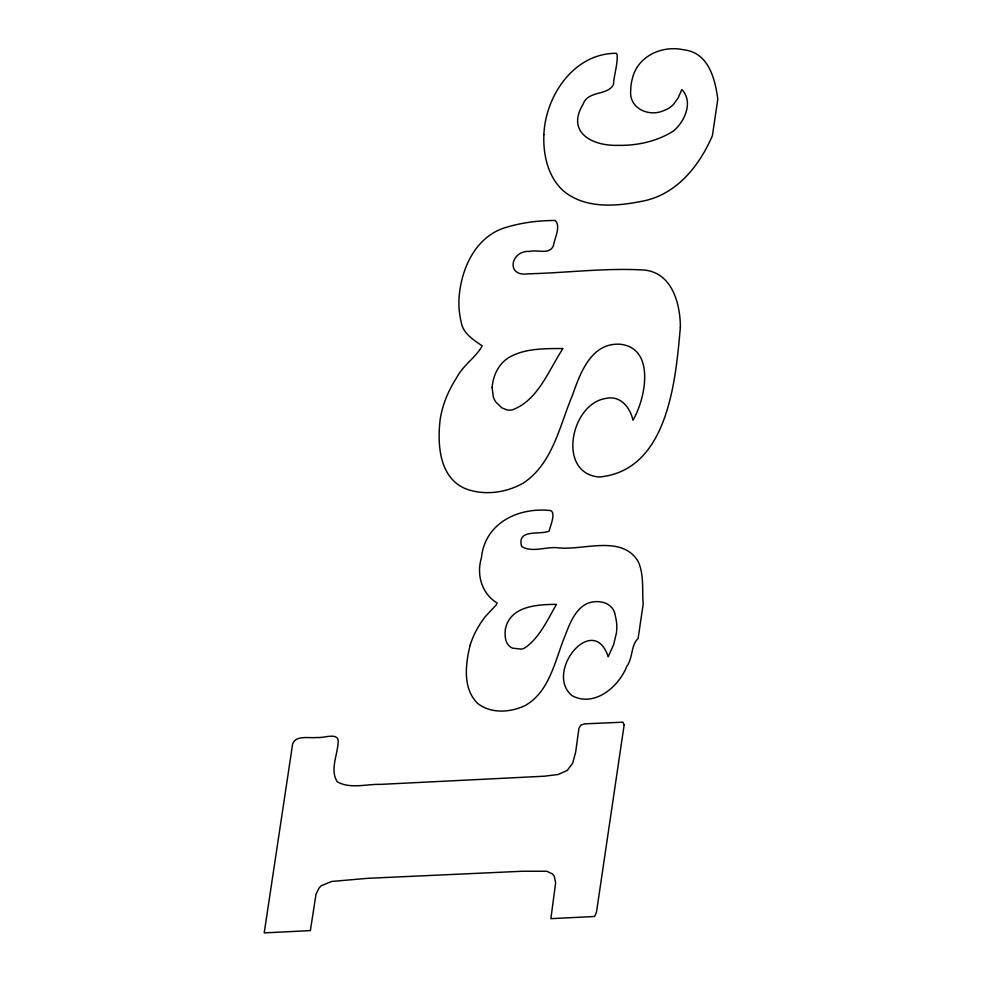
<?xml version="1.0" encoding="UTF-8"?>
<svg xmlns="http://www.w3.org/2000/svg" width="982" height="982" viewBox="0 0 982 982"><rect width="100%" height="100%" fill="white"/><g stroke="black" fill="none" stroke-linecap="round" stroke-linejoin="round"><path stroke-width="1.47" d="M470.059 645.469C465.505 664.298 462.448 688.848 477.866 703.591C491.282 713.939 510.37 712.502 525.039 705.628C548.901 692.163 554.597 662.629 563.766 639.012C568.688 626.847 572.923 612.719 584.351 605.01C595.215 598.369 613.762 601.168 615.346 616.131A68.016 52.328 -22 0 1 616.451 632.874L613.652 644.548L608.226 656.725C593.128 611.381 543.647 672.51 572.187 695.784C594.589 707.556 618.942 686.713 626.872 666.177C632.887 658.235 630.972 644.683 638.091 638.57L643.185 604.09C642.007 590.342 644.241 575.01 638.202 561.581C622.134 534.503 583.934 550.399 558.918 547.907C547.048 546.041 532.416 553.197 521.626 546.495C516.507 528.365 540.1 535.288 549.159 531.066C549.969 526.659 557.567 509.891 548.607 510.382C517.121 507.633 484.813 523.627 481.425 557.899C476.245 574.728 481.806 593.644 497.027 602.973L496.524 604.605L485.268 616.647A102.103 78.56 -22 0 0 470.059 645.469M680.366 327.092C675.714 380.046 668.19 470.636 599.216 477.019C556.61 473.459 570.726 403.823 605.513 398.52C620.133 394.825 630.248 407.444 632.948 420.21C645.555 399.134 655.866 348.045 620.145 344.24C591.422 342.448 580.337 372.681 572.629 394.838C559.642 425.513 552.927 463.43 523.345 483.058C506.074 492.878 484.286 495.836 465.517 488.717C439.028 477.571 437.236 443.987 440.182 419.363A132.337 101.821 -22 0 1 456.728 377.554C462.952 365.39 475.767 357.485 482.211 345.897C473.508 339.747 462.473 333.364 461 321.102A125.843 96.825 -22 0 1 459.024 298.295C460.988 268.589 475.767 235.692 506.798 227.186C522.424 222.484 538.971 220.496 555.235 220.484C561.152 226.228 554.499 238.552 553.332 245.954C549.183 255.099 537.375 249.33 529.703 251.441C510.677 249.98 505.325 277.059 527.96 273.831C566.663 272.886 605.428 267.742 644.106 270.025C671.97 272.615 680.317 303.512 680.366 327.092M543.881 134.583C543.058 154.604 547.796 176.441 563.005 190.533C584.425 208.81 615.063 206.576 640.878 201.482C675.837 195.467 699.135 166.498 712.404 135.676L717.793 99.182C715.031 78.511 708.513 52.341 683.374 49.763C661.893 45.012 637.171 56.379 632.285 79.002A56.048 43.122 -22 0 0 630.751 90.197C628.59 108.278 648.832 117.337 663.685 110.61A19.223 14.791 -22 0 0 673.431 104.497L678.206 97.807L681.815 89.546C693.648 101.723 684.749 121.682 673.431 131.036C657.032 141.433 637.109 145.753 617.813 145.361C591.765 146.048 566.098 132.104 583.087 104.239C587.96 90.184 608.067 95.831 613.48 84.477C614.094 74.436 617.739 64.652 617.175 54.562L616.328 53.31C574.31 53.016 545.452 95.561 543.881 134.583M492.092 387.485L493.357 397.133A34.272 26.367 -22 0 0 496.082 402.313L502.023 407.947L506.847 409.838A14.19 10.912 -22 0 0 512.138 409.911C538.345 400.325 548.557 370.14 563.017 348.512C544.74 348.684 525.063 348.082 508.75 357.583A28.736 22.107 -22 0 0 503.312 361.879C496.45 368.557 492.866 378.058 492.092 387.485M624.159 724.839L596.479 912.192L594.601 916.488L550.877 918.661L555.628 882.916L554.278 876.312L552.571 874.017L546.827 871.255L522.682 871.243L367.526 878.325L331.646 881.468L321.274 885.727L319.052 887.998L316.02 894.185L310.361 930.605L264.207 932.9L292.12 747.412C292.55 734.02 308.581 738.538 317.321 737.47C323.532 738.427 339.772 731.394 338.115 742.895C337.268 755.526 329.927 770.146 337.194 781.709C350.23 789.246 366.323 783.955 380.635 784.373L544.617 776.197L558.255 774.467L567.24 770.416L572.678 763.223L575.673 752.077L578.926 728.263L580.755 725.146L584.634 723.857L622.858 722.187L624.159 724.839M505.423 628.959C504.662 634.912 504.809 642.363 509.854 646.549A14.939 11.489 -22 0 0 512.629 648.157L521.368 649.114A10.421 8.016 -22 0 0 524.609 648.108C539.658 637.748 547.502 619.752 556.475 604.372C537.314 604.446 510.247 605.919 505.423 628.959"/></g></svg>
